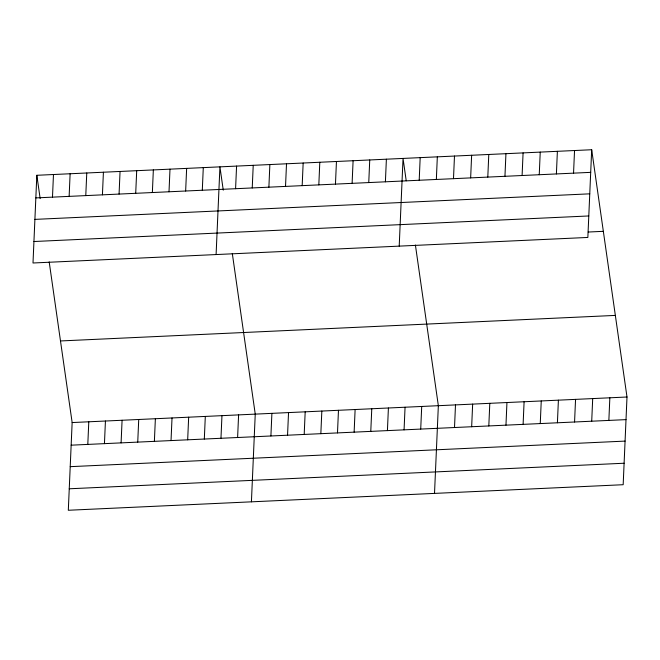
<?xml version="1.0" encoding="UTF-8"?>
<svg xmlns="http://www.w3.org/2000/svg" width="660" height="660" viewBox="0 0 660 660"><rect width="100%" height="100%" fill="white"/><g stroke="black" fill="none" stroke-linecap="round" stroke-linejoin="round"><path stroke-width="0.99" d="M36.828 175.288L33 262.993L587.854 237.443L591.69 149.737L36.828 175.288L40.161 198.602M52.486 197.142L53.476 174.52M69.135 196.375L70.117 173.753M49.195 261.888L72.146 422.557L68.31 510.262L623.172 484.712L627 397.007L591.69 149.737M85.775 195.607L86.765 172.986M87.805 444.411L88.787 421.789M102.424 194.84L103.414 172.219M104.445 443.644L105.435 421.022M119.072 194.073L120.054 171.451M121.093 442.885L122.083 420.255M135.713 193.306L136.702 170.684M137.742 442.117L138.724 419.496M152.361 192.538L153.351 169.917M154.382 441.35L155.372 418.729M169.01 191.779L169.991 169.15M171.031 440.583L172.021 417.962M185.65 191.012L186.64 168.391M187.679 439.816L188.661 417.194M202.298 190.245L203.288 167.624M204.319 439.048L205.31 416.427M216.1 254.562L219.928 166.856L223.261 190.171M220.968 438.281L221.958 415.66M235.587 188.71L236.577 166.089M237.616 437.514L238.598 414.892M252.236 187.943L253.225 165.322M251.419 501.831L255.247 414.125L232.303 253.457M268.884 187.176L269.866 164.554M270.905 435.98L271.895 413.358M285.524 186.409L286.514 163.787M287.554 435.212L288.536 412.591M302.173 185.642L303.163 163.02M304.194 434.445L305.184 411.823M318.821 184.874L319.803 162.253M320.842 433.686L321.832 411.056M335.462 184.107L336.451 161.486M337.491 432.919L338.473 410.297M352.11 183.34L353.1 160.718M354.131 432.151L355.121 409.53M368.758 182.581L369.74 159.951M370.78 431.384L371.77 408.763M385.399 181.813L386.389 159.192M387.42 430.617L388.41 407.995M399.209 246.13L403.037 158.425L406.222 180.766M404.068 429.85L405.058 407.228M419.199 180.254L420.181 157.633M420.717 429.082L421.707 406.461M436.351 179.462L437.332 156.841M434.519 493.399L438.347 405.694L415.404 245.025M453.494 178.67L454.484 156.049M454.509 427.523L455.499 404.902M470.646 177.886L471.636 155.265M471.661 426.739L472.651 404.118M487.798 177.094L488.788 154.473M488.812 425.947L489.803 403.326M504.949 176.302L505.939 153.681M505.964 425.156L506.946 402.534M522.101 175.519L523.083 152.897M523.108 424.363L524.098 401.742M539.245 174.727L540.235 152.105M540.26 423.58L541.249 400.958M556.396 173.935L557.386 151.313M557.411 422.788L558.401 400.166M573.548 173.143L574.538 150.521M574.563 421.996L575.553 399.374M591.715 421.212L592.696 398.582M608.858 420.42L609.848 397.798M35.838 197.909L590.7 172.359M34.906 219.384L589.76 193.834M33.941 241.519L588.794 215.96M588.208 232.031L603.339 231.33M60.489 340.956L615.343 315.406M72.146 422.557L627 397.007M71.156 445.178L626.01 419.628M70.216 466.661L625.078 441.103M69.25 488.788L624.112 463.237"/></g></svg>
